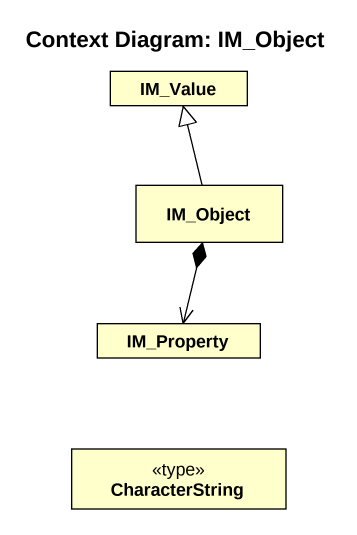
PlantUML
@startuml
title Context Diagram: IM_Object
hide circle
hide empty members
class IM_Value
class IM_Object
class IM_Property
class CharacterString <<type>>
IM_Object -up-|> IM_Value
IM_Object *--> IM_Property
@enduml
